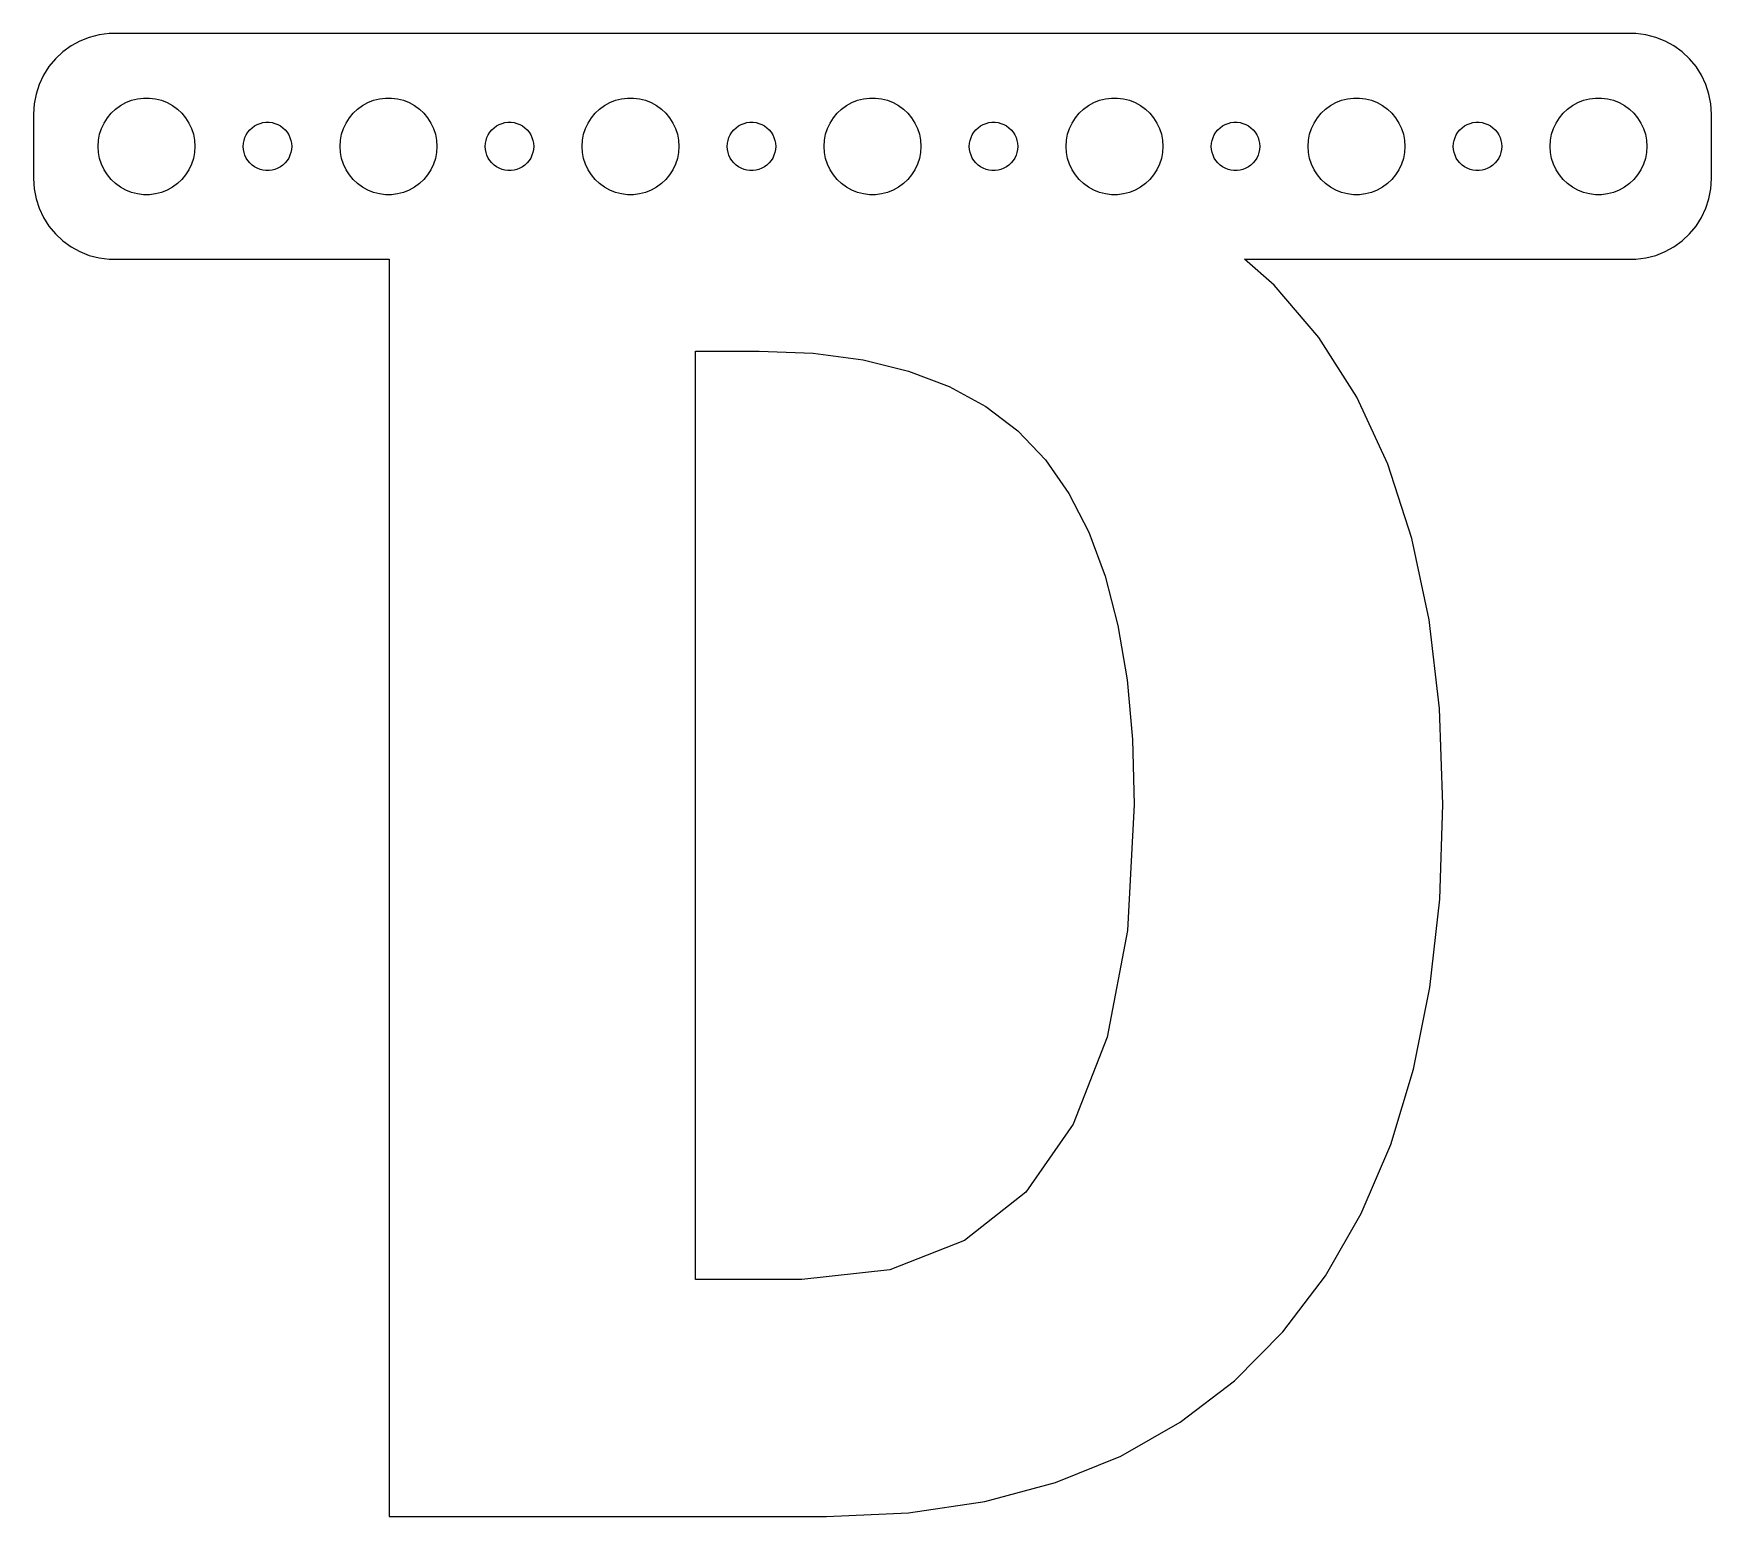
# Model space of a CAD drawing. Header units: metres. Extents: x -52 to 52, y -85 to 7.
import ezdxf

# ---------------------------------------------------------------- set-up
doc = ezdxf.new("R2010")
doc.units = ezdxf.units.M

msp = doc.modelspace()

# ---------------------------------------------------------------- linework, layer by layer
for p, q in [((-49.1289, 6.52412), (-49.6791, 6.22163)), ((-48.5451, 6.75528), (-49.1289, 6.52412)), ((-47.9369, 6.91142), (-48.5451, 6.75528)), ((-47.3139, 6.99013), (-47.9369, 6.91142)), ((47.3139, 6.99013), (-47.3139, 6.99013)), ((47.9369, 6.91142), (47.3139, 6.99013)), ((48.5451, 6.75528), (47.9369, 6.91142)), ((49.1289, 6.52412), (48.5451, 6.75528)), ((49.6791, 6.22163), (49.1289, 6.52412)), ((-50.6448, 5.42273), (-51.0451, 4.93892)), ((-50.1871, 5.85255), (-50.6448, 5.42273)), ((-49.6791, 6.22163), (-50.1871, 5.85255)), ((50.1871, 5.85255), (49.6791, 6.22163)), ((50.6448, 5.42273), (50.1871, 5.85255)), ((51.0451, 4.93892), (50.6448, 5.42273)), ((-51.3815, 4.40877), (-51.6489, 3.84062)), ((-51.0451, 4.93892), (-51.3815, 4.40877)), ((51.3815, 4.40877), (51.0451, 4.93892)), ((51.6489, 3.84062), (51.3815, 4.40877)), ((-51.8429, 3.24344), (-51.9606, 2.62666)), ((-51.6489, 3.84062), (-51.8429, 3.24344)), ((51.8429, 3.24344), (51.6489, 3.84062)), ((51.9606, 2.62666), (51.8429, 3.24344)), ((-51.9606, 2.62666), (-52, 2)), ((-47.1869, 2.05363), (-46.9123, 2.31154)), ((-46.9123, 2.31154), (-46.6075, 2.53297)), ((-46.6075, 2.53297), (-46.2773, 2.71448)), ((-46.2773, 2.71448), (-45.927, 2.85316)), ((-45.927, 2.85316), (-45.5621, 2.94685)), ((-45.5621, 2.94685), (-45.1884, 2.99408)), ((-45.1884, 2.99408), (-44.8116, 2.99408)), ((-44.8116, 2.99408), (-44.4379, 2.94685)), ((-44.4379, 2.94685), (-44.0729, 2.85316)), ((-44.0729, 2.85316), (-43.7227, 2.71448)), ((-43.7227, 2.71448), (-43.3925, 2.53297)), ((-43.3925, 2.53297), (-43.0877, 2.31154)), ((-43.0877, 2.31154), (-42.8131, 2.05363)), ((-32.1869, 2.05363), (-31.9123, 2.31154)), ((-31.9123, 2.31154), (-31.6075, 2.53297)), ((-31.6075, 2.53297), (-31.2773, 2.71448)), ((-31.2773, 2.71448), (-30.927, 2.85316)), ((-30.927, 2.85316), (-30.5621, 2.94685)), ((-30.5621, 2.94685), (-30.1884, 2.99408)), ((-30.1884, 2.99408), (-29.8116, 2.99408)), ((-29.8116, 2.99408), (-29.4379, 2.94685)), ((-29.4379, 2.94685), (-29.0729, 2.85316)), ((-29.0729, 2.85316), (-28.7227, 2.71448)), ((-28.7227, 2.71448), (-28.3925, 2.53297)), ((-28.3925, 2.53297), (-28.0877, 2.31154)), ((-28.0877, 2.31154), (-27.8131, 2.05363)), ((-17.1869, 2.05363), (-16.9123, 2.31154)), ((-16.9123, 2.31154), (-16.6075, 2.53297)), ((-16.6075, 2.53297), (-16.2773, 2.71448)), ((-16.2773, 2.71448), (-15.927, 2.85316)), ((-15.927, 2.85316), (-15.5621, 2.94685)), ((-15.5621, 2.94685), (-15.1884, 2.99408)), ((-15.1884, 2.99408), (-14.8116, 2.99408)), ((-14.8116, 2.99408), (-14.4379, 2.94685)), ((-14.4379, 2.94685), (-14.0729, 2.85316)), ((-14.0729, 2.85316), (-13.7227, 2.71448)), ((-13.7227, 2.71448), (-13.3925, 2.53297)), ((-13.3925, 2.53297), (-13.0877, 2.31154)), ((-13.0877, 2.31154), (-12.8131, 2.05363)), ((-2.1869, 2.05363), (-1.91226, 2.31154)), ((-1.91226, 2.31154), (-1.60747, 2.53297)), ((-1.60747, 2.53297), (-1.27733, 2.71448)), ((-1.27733, 2.71448), (-0.927048, 2.85316)), ((-0.927048, 2.85316), (-0.562134, 2.94685)), ((-0.562134, 2.94685), (-0.18837, 2.99408)), ((-0.18837, 2.99408), (0.18837, 2.99408)), ((0.18837, 2.99408), (0.562134, 2.94685)), ((0.562134, 2.94685), (0.927048, 2.85316)), ((0.927048, 2.85316), (1.27733, 2.71448)), ((1.27733, 2.71448), (1.60747, 2.53297)), ((1.60747, 2.53297), (1.91226, 2.31154)), ((1.91226, 2.31154), (2.1869, 2.05363)), ((12.8131, 2.05363), (13.0877, 2.31154)), ((13.0877, 2.31154), (13.3925, 2.53297)), ((13.3925, 2.53297), (13.7227, 2.71448)), ((13.7227, 2.71448), (14.0729, 2.85316)), ((14.0729, 2.85316), (14.4379, 2.94685)), ((14.4379, 2.94685), (14.8116, 2.99408)), ((14.8116, 2.99408), (15.1884, 2.99408)), ((15.1884, 2.99408), (15.5621, 2.94685)), ((15.5621, 2.94685), (15.927, 2.85316)), ((15.927, 2.85316), (16.2773, 2.71448)), ((16.2773, 2.71448), (16.6075, 2.53297)), ((16.6075, 2.53297), (16.9123, 2.31154)), ((16.9123, 2.31154), (17.1869, 2.05363)), ((27.8131, 2.05363), (28.0877, 2.31154)), ((28.0877, 2.31154), (28.3925, 2.53297)), ((28.3925, 2.53297), (28.7227, 2.71448)), ((28.7227, 2.71448), (29.0729, 2.85316)), ((29.0729, 2.85316), (29.4379, 2.94685)), ((29.4379, 2.94685), (29.8116, 2.99408)), ((29.8116, 2.99408), (30.1884, 2.99408)), ((30.1884, 2.99408), (30.5621, 2.94685)), ((30.5621, 2.94685), (30.927, 2.85316)), ((30.927, 2.85316), (31.2773, 2.71448)), ((31.2773, 2.71448), (31.6075, 2.53297)), ((31.6075, 2.53297), (31.9123, 2.31154)), ((31.9123, 2.31154), (32.1869, 2.05363)), ((42.8131, 2.05363), (43.0877, 2.31154)), ((43.0877, 2.31154), (43.3925, 2.53297)), ((43.3925, 2.53297), (43.7227, 2.71448)), ((43.7227, 2.71448), (44.0729, 2.85316)), ((44.0729, 2.85316), (44.4379, 2.94685)), ((44.4379, 2.94685), (44.8116, 2.99408)), ((44.8116, 2.99408), (45.1884, 2.99408)), ((45.1884, 2.99408), (45.5621, 2.94685)), ((45.5621, 2.94685), (45.927, 2.85316)), ((45.927, 2.85316), (46.2773, 2.71448)), ((46.2773, 2.71448), (46.6075, 2.53297)), ((46.6075, 2.53297), (46.9123, 2.31154)), ((46.9123, 2.31154), (47.1869, 2.05363)), ((52, 2), (51.9606, 2.62666)), ((-52, 2), (-52, -2)), ((-47.9057, 0.746063), (-47.7893, 1.10437)), ((-47.7893, 1.10437), (-47.6289, 1.44525)), ((-47.6289, 1.44525), (-47.427, 1.76335)), ((-47.427, 1.76335), (-47.1869, 2.05363)), ((-42.8131, 2.05363), (-42.5729, 1.76335)), ((-42.5729, 1.76335), (-42.3711, 1.44525)), ((-42.3711, 1.44525), (-42.2107, 1.10437)), ((-42.2107, 1.10437), (-42.0942, 0.746063)), ((-38.5934, 1.02681), (-38.4561, 1.15576)), ((-38.4561, 1.15576), (-38.3037, 1.26648)), ((-38.3037, 1.26648), (-38.1387, 1.35724)), ((-38.1387, 1.35724), (-37.9635, 1.42657)), ((-37.9635, 1.42657), (-37.7811, 1.47342)), ((-37.7811, 1.47342), (-37.5942, 1.49704)), ((-37.5942, 1.49704), (-37.4058, 1.49704)), ((-37.4058, 1.49704), (-37.2189, 1.47342)), ((-37.2189, 1.47342), (-37.0365, 1.42657)), ((-37.0365, 1.42657), (-36.8613, 1.35724)), ((-36.8613, 1.35724), (-36.6963, 1.26648)), ((-36.6963, 1.26648), (-36.5439, 1.15576)), ((-36.5439, 1.15576), (-36.4065, 1.02681)), ((-32.9057, 0.746063), (-32.7893, 1.10437)), ((-32.7893, 1.10437), (-32.6289, 1.44525)), ((-32.6289, 1.44525), (-32.427, 1.76335)), ((-32.427, 1.76335), (-32.1869, 2.05363)), ((-27.8131, 2.05363), (-27.5729, 1.76335)), ((-27.5729, 1.76335), (-27.3711, 1.44525)), ((-27.3711, 1.44525), (-27.2107, 1.10437)), ((-27.2107, 1.10437), (-27.0942, 0.746063)), ((-23.5934, 1.02681), (-23.4561, 1.15576)), ((-23.4561, 1.15576), (-23.3037, 1.26648)), ((-23.3037, 1.26648), (-23.1387, 1.35724)), ((-23.1387, 1.35724), (-22.9635, 1.42657)), ((-22.9635, 1.42657), (-22.7811, 1.47342)), ((-22.7811, 1.47342), (-22.5942, 1.49704)), ((-22.5942, 1.49704), (-22.4058, 1.49704)), ((-22.4058, 1.49704), (-22.2189, 1.47342)), ((-22.2189, 1.47342), (-22.0365, 1.42657)), ((-22.0365, 1.42657), (-21.8613, 1.35724)), ((-21.8613, 1.35724), (-21.6963, 1.26648)), ((-21.6963, 1.26648), (-21.5439, 1.15576)), ((-21.5439, 1.15576), (-21.4065, 1.02681)), ((-17.9057, 0.746063), (-17.7893, 1.10437)), ((-17.7893, 1.10437), (-17.6289, 1.44525)), ((-17.6289, 1.44525), (-17.427, 1.76335)), ((-17.427, 1.76335), (-17.1869, 2.05363)), ((-12.8131, 2.05363), (-12.5729, 1.76335)), ((-12.5729, 1.76335), (-12.3711, 1.44525)), ((-12.3711, 1.44525), (-12.2107, 1.10437)), ((-12.2107, 1.10437), (-12.0942, 0.746063)), ((-8.59344, 1.02681), (-8.45613, 1.15576)), ((-8.45613, 1.15576), (-8.30373, 1.26648)), ((-8.30373, 1.26648), (-8.13866, 1.35724)), ((-8.13866, 1.35724), (-7.96352, 1.42657)), ((-7.96352, 1.42657), (-7.78107, 1.47342)), ((-7.78107, 1.47342), (-7.59418, 1.49704)), ((-7.59418, 1.49704), (-7.40581, 1.49704)), ((-7.40581, 1.49704), (-7.21892, 1.47342)), ((-7.21892, 1.47342), (-7.03647, 1.42657)), ((-7.03647, 1.42657), (-6.86133, 1.35724)), ((-6.86133, 1.35724), (-6.69626, 1.26648)), ((-6.69626, 1.26648), (-6.54385, 1.15576)), ((-6.54385, 1.15576), (-6.40654, 1.02681)), ((-2.90575, 0.746063), (-2.78932, 1.10437)), ((-2.78932, 1.10437), (-2.62891, 1.44525)), ((-2.62891, 1.44525), (-2.42705, 1.76335)), ((-2.42705, 1.76335), (-2.1869, 2.05363)), ((2.1869, 2.05363), (2.42705, 1.76335)), ((2.42705, 1.76335), (2.62891, 1.44525)), ((2.62891, 1.44525), (2.78932, 1.10437)), ((2.78932, 1.10437), (2.90575, 0.746063)), ((6.40654, 1.02681), (6.54385, 1.15576)), ((6.54385, 1.15576), (6.69626, 1.26648)), ((6.69626, 1.26648), (6.86133, 1.35724)), ((6.86133, 1.35724), (7.03647, 1.42657)), ((7.03647, 1.42657), (7.21892, 1.47342)), ((7.21892, 1.47342), (7.40581, 1.49704)), ((7.40581, 1.49704), (7.59418, 1.49704)), ((7.59418, 1.49704), (7.78107, 1.47342)), ((7.78107, 1.47342), (7.96352, 1.42657)), ((7.96352, 1.42657), (8.13866, 1.35724)), ((8.13866, 1.35724), (8.30373, 1.26648)), ((8.30373, 1.26648), (8.45613, 1.15576)), ((8.45613, 1.15576), (8.59344, 1.02681)), ((12.0942, 0.746063), (12.2107, 1.10437)), ((12.2107, 1.10437), (12.3711, 1.44525)), ((12.3711, 1.44525), (12.5729, 1.76335)), ((12.5729, 1.76335), (12.8131, 2.05363)), ((17.1869, 2.05363), (17.427, 1.76335)), ((17.427, 1.76335), (17.6289, 1.44525)), ((17.6289, 1.44525), (17.7893, 1.10437)), ((17.7893, 1.10437), (17.9057, 0.746063)), ((21.4065, 1.02681), (21.5439, 1.15576)), ((21.5439, 1.15576), (21.6963, 1.26648)), ((21.6963, 1.26648), (21.8613, 1.35724)), ((21.8613, 1.35724), (22.0365, 1.42657)), ((22.0365, 1.42657), (22.2189, 1.47342)), ((22.2189, 1.47342), (22.4058, 1.49704)), ((22.4058, 1.49704), (22.5942, 1.49704)), ((22.5942, 1.49704), (22.7811, 1.47342)), ((22.7811, 1.47342), (22.9635, 1.42657)), ((22.9635, 1.42657), (23.1387, 1.35724)), ((23.1387, 1.35724), (23.3037, 1.26648)), ((23.3037, 1.26648), (23.4561, 1.15576)), ((23.4561, 1.15576), (23.5934, 1.02681)), ((27.0942, 0.746063), (27.2107, 1.10437)), ((27.2107, 1.10437), (27.3711, 1.44525)), ((27.3711, 1.44525), (27.5729, 1.76335)), ((27.5729, 1.76335), (27.8131, 2.05363)), ((32.1869, 2.05363), (32.427, 1.76335)), ((32.427, 1.76335), (32.6289, 1.44525)), ((32.6289, 1.44525), (32.7893, 1.10437)), ((32.7893, 1.10437), (32.9057, 0.746063)), ((36.4065, 1.02681), (36.5439, 1.15576)), ((36.5439, 1.15576), (36.6963, 1.26648)), ((36.6963, 1.26648), (36.8613, 1.35724)), ((36.8613, 1.35724), (37.0365, 1.42657)), ((37.0365, 1.42657), (37.2189, 1.47342)), ((37.2189, 1.47342), (37.4058, 1.49704)), ((37.4058, 1.49704), (37.5942, 1.49704)), ((37.5942, 1.49704), (37.7811, 1.47342)), ((37.7811, 1.47342), (37.9635, 1.42657)), ((37.9635, 1.42657), (38.1387, 1.35724)), ((38.1387, 1.35724), (38.3037, 1.26648)), ((38.3037, 1.26648), (38.4561, 1.15576)), ((38.4561, 1.15576), (38.5934, 1.02681)), ((42.0942, 0.746063), (42.2107, 1.10437)), ((42.2107, 1.10437), (42.3711, 1.44525)), ((42.3711, 1.44525), (42.5729, 1.76335)), ((42.5729, 1.76335), (42.8131, 2.05363)), ((47.1869, 2.05363), (47.427, 1.76335)), ((47.427, 1.76335), (47.6289, 1.44525)), ((47.6289, 1.44525), (47.7893, 1.10437)), ((47.7893, 1.10437), (47.9057, 0.746063)), ((52, -2), (52, 2)), ((-48, 0), (-47.9763, 0.375992)), ((-47.9763, -0.375992), (-48, 0)), ((-47.9763, 0.375992), (-47.9057, 0.746063)), ((-42.0942, 0.746063), (-42.0237, 0.375992)), ((-42.0237, 0.375992), (-42, 0)), ((-42, 0), (-42.0237, -0.375992)), ((-39, 0), (-38.9882, 0.187988)), ((-38.9882, -0.187988), (-39, 0)), ((-38.9882, 0.187988), (-38.9529, 0.373032)), ((-38.9529, 0.373032), (-38.8947, 0.552185)), ((-38.8947, 0.552185), (-38.8145, 0.722626)), ((-38.8145, 0.722626), (-38.7135, 0.881668)), ((-38.7135, 0.881668), (-38.5934, 1.02681)), ((-36.4065, 1.02681), (-36.2865, 0.881668)), ((-36.2865, 0.881668), (-36.1855, 0.722626)), ((-36.1855, 0.722626), (-36.1053, 0.552185)), ((-36.1053, 0.552185), (-36.0471, 0.373032)), ((-36.0471, 0.373032), (-36.0118, 0.187988)), ((-36.0118, 0.187988), (-36, 0)), ((-36, 0), (-36.0118, -0.187988)), ((-33, 0), (-32.9763, 0.375992)), ((-32.9763, -0.375992), (-33, 0)), ((-32.9763, 0.375992), (-32.9057, 0.746063)), ((-27.0942, 0.746063), (-27.0237, 0.375992)), ((-27.0237, 0.375992), (-27, 0)), ((-27, 0), (-27.0237, -0.375992)), ((-24, 0), (-23.9882, 0.187988)), ((-23.9882, -0.187988), (-24, 0)), ((-23.9882, 0.187988), (-23.9529, 0.373032)), ((-23.9529, 0.373032), (-23.8947, 0.552185)), ((-23.8947, 0.552185), (-23.8145, 0.722626)), ((-23.8145, 0.722626), (-23.7135, 0.881668)), ((-23.7135, 0.881668), (-23.5934, 1.02681)), ((-21.4065, 1.02681), (-21.2865, 0.881668)), ((-21.2865, 0.881668), (-21.1855, 0.722626)), ((-21.1855, 0.722626), (-21.1053, 0.552185)), ((-21.1053, 0.552185), (-21.0471, 0.373032)), ((-21.0471, 0.373032), (-21.0118, 0.187988)), ((-21.0118, 0.187988), (-21, 0)), ((-21, 0), (-21.0118, -0.187988)), ((-18, 0), (-17.9763, 0.375992)), ((-17.9763, -0.375992), (-18, 0)), ((-17.9763, 0.375992), (-17.9057, 0.746063)), ((-12.0942, 0.746063), (-12.0237, 0.375992)), ((-12.0237, 0.375992), (-12, 0)), ((-12, 0), (-12.0237, -0.375992)), ((-9, 0), (-8.98816, 0.187988)), ((-8.98816, -0.187988), (-9, 0)), ((-8.98816, 0.187988), (-8.95287, 0.373032)), ((-8.95287, 0.373032), (-8.89465, 0.552185)), ((-8.89465, 0.552185), (-8.81445, 0.722626)), ((-8.81445, 0.722626), (-8.71352, 0.881668)), ((-8.71352, 0.881668), (-8.59344, 1.02681)), ((-6.40654, 1.02681), (-6.28647, 0.881668)), ((-6.28647, 0.881668), (-6.18553, 0.722626)), ((-6.18553, 0.722626), (-6.10533, 0.552185)), ((-6.10533, 0.552185), (-6.04712, 0.373032)), ((-6.04712, 0.373032), (-6.01183, 0.187988)), ((-6.01183, 0.187988), (-6, 0)), ((-6, 0), (-6.01183, -0.187988)), ((-3, 0), (-2.97633, 0.375992)), ((-2.97633, -0.375992), (-3, 0)), ((-2.97633, 0.375992), (-2.90575, 0.746063)), ((2.90575, 0.746063), (2.97633, 0.375992)), ((2.97633, 0.375992), (3, 0)), ((3, 0), (2.97633, -0.375992)), ((6, 0), (6.01183, 0.187988)), ((6.01183, -0.187988), (6, 0)), ((6.01183, 0.187988), (6.04712, 0.373032)), ((6.04712, 0.373032), (6.10533, 0.552185)), ((6.10533, 0.552185), (6.18553, 0.722626)), ((6.18553, 0.722626), (6.28647, 0.881668)), ((6.28647, 0.881668), (6.40654, 1.02681)), ((8.59344, 1.02681), (8.71352, 0.881668)), ((8.71352, 0.881668), (8.81445, 0.722626)), ((8.81445, 0.722626), (8.89465, 0.552185)), ((8.89465, 0.552185), (8.95287, 0.373032)), ((8.95287, 0.373032), (8.98816, 0.187988)), ((8.98816, 0.187988), (9, 0)), ((9, 0), (8.98816, -0.187988)), ((12, 0), (12.0237, 0.375992)), ((12.0237, -0.375992), (12, 0)), ((12.0237, 0.375992), (12.0942, 0.746063)), ((17.9057, 0.746063), (17.9763, 0.375992)), ((17.9763, 0.375992), (18, 0)), ((18, 0), (17.9763, -0.375992)), ((21, 0), (21.0118, 0.187988)), ((21.0118, -0.187988), (21, 0)), ((21.0118, 0.187988), (21.0471, 0.373032)), ((21.0471, 0.373032), (21.1053, 0.552185)), ((21.1053, 0.552185), (21.1855, 0.722626)), ((21.1855, 0.722626), (21.2865, 0.881668)), ((21.2865, 0.881668), (21.4065, 1.02681)), ((23.5934, 1.02681), (23.7135, 0.881668)), ((23.7135, 0.881668), (23.8145, 0.722626)), ((23.8145, 0.722626), (23.8947, 0.552185)), ((23.8947, 0.552185), (23.9529, 0.373032)), ((23.9529, 0.373032), (23.9882, 0.187988)), ((23.9882, 0.187988), (24, 0)), ((24, 0), (23.9882, -0.187988)), ((27, 0), (27.0237, 0.375992)), ((27.0237, -0.375992), (27, 0)), ((27.0237, 0.375992), (27.0942, 0.746063)), ((32.9057, 0.746063), (32.9763, 0.375992)), ((32.9763, 0.375992), (33, 0)), ((33, 0), (32.9763, -0.375992)), ((36, 0), (36.0118, 0.187988)), ((36.0118, -0.187988), (36, 0)), ((36.0118, 0.187988), (36.0471, 0.373032)), ((36.0471, 0.373032), (36.1053, 0.552185)), ((36.1053, 0.552185), (36.1855, 0.722626)), ((36.1855, 0.722626), (36.2865, 0.881668)), ((36.2865, 0.881668), (36.4065, 1.02681)), ((38.5934, 1.02681), (38.7135, 0.881668)), ((38.7135, 0.881668), (38.8145, 0.722626)), ((38.8145, 0.722626), (38.8947, 0.552185)), ((38.8947, 0.552185), (38.9529, 0.373032)), ((38.9529, 0.373032), (38.9882, 0.187988)), ((38.9882, 0.187988), (39, 0)), ((39, 0), (38.9882, -0.187988)), ((42, 0), (42.0237, 0.375992)), ((42.0237, -0.375992), (42, 0)), ((42.0237, 0.375992), (42.0942, 0.746063)), ((47.9057, 0.746063), (47.9763, 0.375992)), ((47.9763, 0.375992), (48, 0)), ((48, 0), (47.9763, -0.375992)), ((-47.9057, -0.746063), (-47.9763, -0.375992)), ((-47.7893, -1.10437), (-47.9057, -0.746063)), ((-42.0942, -0.746063), (-42.2107, -1.10437)), ((-42.0237, -0.375992), (-42.0942, -0.746063)), ((-38.9529, -0.373032), (-38.9882, -0.187988)), ((-38.8947, -0.552185), (-38.9529, -0.373032)), ((-38.8145, -0.722626), (-38.8947, -0.552185)), ((-38.7135, -0.881668), (-38.8145, -0.722626)), ((-38.5934, -1.02681), (-38.7135, -0.881668)), ((-38.4561, -1.15576), (-38.5934, -1.02681)), ((-36.4065, -1.02681), (-36.5439, -1.15576)), ((-36.2865, -0.881668), (-36.4065, -1.02681)), ((-36.1855, -0.722626), (-36.2865, -0.881668)), ((-36.1053, -0.552185), (-36.1855, -0.722626)), ((-36.0471, -0.373032), (-36.1053, -0.552185)), ((-36.0118, -0.187988), (-36.0471, -0.373032)), ((-32.9057, -0.746063), (-32.9763, -0.375992)), ((-32.7893, -1.10437), (-32.9057, -0.746063)), ((-27.0942, -0.746063), (-27.2107, -1.10437)), ((-27.0237, -0.375992), (-27.0942, -0.746063)), ((-23.9529, -0.373032), (-23.9882, -0.187988)), ((-23.8947, -0.552185), (-23.9529, -0.373032)), ((-23.8145, -0.722626), (-23.8947, -0.552185)), ((-23.7135, -0.881668), (-23.8145, -0.722626)), ((-23.5934, -1.02681), (-23.7135, -0.881668)), ((-23.4561, -1.15576), (-23.5934, -1.02681)), ((-21.4065, -1.02681), (-21.5439, -1.15576)), ((-21.2865, -0.881668), (-21.4065, -1.02681)), ((-21.1855, -0.722626), (-21.2865, -0.881668)), ((-21.1053, -0.552185), (-21.1855, -0.722626)), ((-21.0471, -0.373032), (-21.1053, -0.552185)), ((-21.0118, -0.187988), (-21.0471, -0.373032)), ((-17.9057, -0.746063), (-17.9763, -0.375992)), ((-17.7893, -1.10437), (-17.9057, -0.746063)), ((-12.0942, -0.746063), (-12.2107, -1.10437)), ((-12.0237, -0.375992), (-12.0942, -0.746063)), ((-8.95287, -0.373032), (-8.98816, -0.187988)), ((-8.89465, -0.552185), (-8.95287, -0.373032)), ((-8.81445, -0.722626), (-8.89465, -0.552185)), ((-8.71352, -0.881668), (-8.81445, -0.722626)), ((-8.59344, -1.02681), (-8.71352, -0.881668)), ((-8.45613, -1.15576), (-8.59344, -1.02681)), ((-6.40654, -1.02681), (-6.54385, -1.15576)), ((-6.28647, -0.881668), (-6.40654, -1.02681)), ((-6.18553, -0.722626), (-6.28647, -0.881668)), ((-6.10533, -0.552185), (-6.18553, -0.722626)), ((-6.04712, -0.373032), (-6.10533, -0.552185)), ((-6.01183, -0.187988), (-6.04712, -0.373032)), ((-2.90575, -0.746063), (-2.97633, -0.375992)), ((-2.78932, -1.10437), (-2.90575, -0.746063)), ((2.90575, -0.746063), (2.78932, -1.10437)), ((2.97633, -0.375992), (2.90575, -0.746063)), ((6.04712, -0.373032), (6.01183, -0.187988)), ((6.10533, -0.552185), (6.04712, -0.373032)), ((6.18553, -0.722626), (6.10533, -0.552185)), ((6.28647, -0.881668), (6.18553, -0.722626)), ((6.40654, -1.02681), (6.28647, -0.881668)), ((6.54385, -1.15576), (6.40654, -1.02681)), ((8.59344, -1.02681), (8.45613, -1.15576)), ((8.71352, -0.881668), (8.59344, -1.02681)), ((8.81445, -0.722626), (8.71352, -0.881668)), ((8.89465, -0.552185), (8.81445, -0.722626)), ((8.95287, -0.373032), (8.89465, -0.552185)), ((8.98816, -0.187988), (8.95287, -0.373032)), ((12.0942, -0.746063), (12.0237, -0.375992)), ((12.2107, -1.10437), (12.0942, -0.746063)), ((17.9057, -0.746063), (17.7893, -1.10437)), ((17.9763, -0.375992), (17.9057, -0.746063)), ((21.0471, -0.373032), (21.0118, -0.187988)), ((21.1053, -0.552185), (21.0471, -0.373032)), ((21.1855, -0.722626), (21.1053, -0.552185)), ((21.2865, -0.881668), (21.1855, -0.722626)), ((21.4065, -1.02681), (21.2865, -0.881668)), ((21.5439, -1.15576), (21.4065, -1.02681)), ((23.5934, -1.02681), (23.4561, -1.15576)), ((23.7135, -0.881668), (23.5934, -1.02681)), ((23.8145, -0.722626), (23.7135, -0.881668)), ((23.8947, -0.552185), (23.8145, -0.722626)), ((23.9529, -0.373032), (23.8947, -0.552185)), ((23.9882, -0.187988), (23.9529, -0.373032)), ((27.0942, -0.746063), (27.0237, -0.375992)), ((27.2107, -1.10437), (27.0942, -0.746063)), ((32.9057, -0.746063), (32.7893, -1.10437)), ((32.9763, -0.375992), (32.9057, -0.746063)), ((36.0471, -0.373032), (36.0118, -0.187988)), ((36.1053, -0.552185), (36.0471, -0.373032)), ((36.1855, -0.722626), (36.1053, -0.552185)), ((36.2865, -0.881668), (36.1855, -0.722626)), ((36.4065, -1.02681), (36.2865, -0.881668)), ((36.5439, -1.15576), (36.4065, -1.02681)), ((38.5934, -1.02681), (38.4561, -1.15576)), ((38.7135, -0.881668), (38.5934, -1.02681)), ((38.8145, -0.722626), (38.7135, -0.881668)), ((38.8947, -0.552185), (38.8145, -0.722626)), ((38.9529, -0.373032), (38.8947, -0.552185)), ((38.9882, -0.187988), (38.9529, -0.373032)), ((42.0942, -0.746063), (42.0237, -0.375992)), ((42.2107, -1.10437), (42.0942, -0.746063)), ((47.9057, -0.746063), (47.7893, -1.10437)), ((47.9763, -0.375992), (47.9057, -0.746063)), ((-52, -2), (-51.9606, -2.62666)), ((-47.6289, -1.44525), (-47.7893, -1.10437)), ((-47.427, -1.76335), (-47.6289, -1.44525)), ((-47.1869, -2.05363), (-47.427, -1.76335)), ((-46.9123, -2.31154), (-47.1869, -2.05363)), ((-42.8131, -2.05363), (-43.0877, -2.31154)), ((-42.5729, -1.76335), (-42.8131, -2.05363)), ((-42.3711, -1.44525), (-42.5729, -1.76335)), ((-42.2107, -1.10437), (-42.3711, -1.44525)), ((-38.3037, -1.26648), (-38.4561, -1.15576)), ((-38.1387, -1.35724), (-38.3037, -1.26648)), ((-37.9635, -1.42657), (-38.1387, -1.35724)), ((-37.7811, -1.47342), (-37.9635, -1.42657)), ((-37.5942, -1.49704), (-37.7811, -1.47342)), ((-37.4058, -1.49704), (-37.5942, -1.49704)), ((-37.2189, -1.47342), (-37.4058, -1.49704)), ((-37.0365, -1.42657), (-37.2189, -1.47342)), ((-36.8613, -1.35724), (-37.0365, -1.42657)), ((-36.6963, -1.26648), (-36.8613, -1.35724)), ((-36.5439, -1.15576), (-36.6963, -1.26648)), ((-32.6289, -1.44525), (-32.7893, -1.10437)), ((-32.427, -1.76335), (-32.6289, -1.44525)), ((-32.1869, -2.05363), (-32.427, -1.76335)), ((-31.9123, -2.31154), (-32.1869, -2.05363)), ((-27.8131, -2.05363), (-28.0877, -2.31154)), ((-27.5729, -1.76335), (-27.8131, -2.05363)), ((-27.3711, -1.44525), (-27.5729, -1.76335)), ((-27.2107, -1.10437), (-27.3711, -1.44525)), ((-23.3037, -1.26648), (-23.4561, -1.15576)), ((-23.1387, -1.35724), (-23.3037, -1.26648)), ((-22.9635, -1.42657), (-23.1387, -1.35724)), ((-22.7811, -1.47342), (-22.9635, -1.42657)), ((-22.5942, -1.49704), (-22.7811, -1.47342)), ((-22.4058, -1.49704), (-22.5942, -1.49704)), ((-22.2189, -1.47342), (-22.4058, -1.49704)), ((-22.0365, -1.42657), (-22.2189, -1.47342)), ((-21.8613, -1.35724), (-22.0365, -1.42657)), ((-21.6963, -1.26648), (-21.8613, -1.35724)), ((-21.5439, -1.15576), (-21.6963, -1.26648)), ((-17.6289, -1.44525), (-17.7893, -1.10437)), ((-17.427, -1.76335), (-17.6289, -1.44525)), ((-17.1869, -2.05363), (-17.427, -1.76335)), ((-16.9123, -2.31154), (-17.1869, -2.05363)), ((-12.8131, -2.05363), (-13.0877, -2.31154)), ((-12.5729, -1.76335), (-12.8131, -2.05363)), ((-12.3711, -1.44525), (-12.5729, -1.76335)), ((-12.2107, -1.10437), (-12.3711, -1.44525)), ((-8.30373, -1.26648), (-8.45613, -1.15576)), ((-8.13866, -1.35724), (-8.30373, -1.26648)), ((-7.96352, -1.42657), (-8.13866, -1.35724)), ((-7.78107, -1.47342), (-7.96352, -1.42657)), ((-7.59418, -1.49704), (-7.78107, -1.47342)), ((-7.40581, -1.49704), (-7.59418, -1.49704)), ((-7.21892, -1.47342), (-7.40581, -1.49704)), ((-7.03647, -1.42657), (-7.21892, -1.47342)), ((-6.86133, -1.35724), (-7.03647, -1.42657)), ((-6.69626, -1.26648), (-6.86133, -1.35724)), ((-6.54385, -1.15576), (-6.69626, -1.26648)), ((-2.62891, -1.44525), (-2.78932, -1.10437)), ((-2.42705, -1.76335), (-2.62891, -1.44525)), ((-2.1869, -2.05363), (-2.42705, -1.76335)), ((-1.91226, -2.31154), (-2.1869, -2.05363)), ((2.1869, -2.05363), (1.91226, -2.31154)), ((2.42705, -1.76335), (2.1869, -2.05363)), ((2.62891, -1.44525), (2.42705, -1.76335)), ((2.78932, -1.10437), (2.62891, -1.44525)), ((6.69626, -1.26648), (6.54385, -1.15576)), ((6.86133, -1.35724), (6.69626, -1.26648)), ((7.03647, -1.42657), (6.86133, -1.35724)), ((7.21892, -1.47342), (7.03647, -1.42657)), ((7.40581, -1.49704), (7.21892, -1.47342)), ((7.59418, -1.49704), (7.40581, -1.49704)), ((7.78107, -1.47342), (7.59418, -1.49704)), ((7.96352, -1.42657), (7.78107, -1.47342)), ((8.13866, -1.35724), (7.96352, -1.42657)), ((8.30373, -1.26648), (8.13866, -1.35724)), ((8.45613, -1.15576), (8.30373, -1.26648)), ((12.3711, -1.44525), (12.2107, -1.10437)), ((12.5729, -1.76335), (12.3711, -1.44525)), ((12.8131, -2.05363), (12.5729, -1.76335)), ((13.0877, -2.31154), (12.8131, -2.05363)), ((17.1869, -2.05363), (16.9123, -2.31154)), ((17.427, -1.76335), (17.1869, -2.05363)), ((17.6289, -1.44525), (17.427, -1.76335)), ((17.7893, -1.10437), (17.6289, -1.44525)), ((21.6963, -1.26648), (21.5439, -1.15576)), ((21.8613, -1.35724), (21.6963, -1.26648)), ((22.0365, -1.42657), (21.8613, -1.35724)), ((22.2189, -1.47342), (22.0365, -1.42657)), ((22.4058, -1.49704), (22.2189, -1.47342)), ((22.5942, -1.49704), (22.4058, -1.49704)), ((22.7811, -1.47342), (22.5942, -1.49704)), ((22.9635, -1.42657), (22.7811, -1.47342)), ((23.1387, -1.35724), (22.9635, -1.42657)), ((23.3037, -1.26648), (23.1387, -1.35724)), ((23.4561, -1.15576), (23.3037, -1.26648)), ((27.3711, -1.44525), (27.2107, -1.10437)), ((27.5729, -1.76335), (27.3711, -1.44525)), ((27.8131, -2.05363), (27.5729, -1.76335)), ((28.0877, -2.31154), (27.8131, -2.05363)), ((32.1869, -2.05363), (31.9123, -2.31154)), ((32.427, -1.76335), (32.1869, -2.05363)), ((32.6289, -1.44525), (32.427, -1.76335)), ((32.7893, -1.10437), (32.6289, -1.44525)), ((36.6963, -1.26648), (36.5439, -1.15576)), ((36.8613, -1.35724), (36.6963, -1.26648)), ((37.0365, -1.42657), (36.8613, -1.35724)), ((37.2189, -1.47342), (37.0365, -1.42657)), ((37.4058, -1.49704), (37.2189, -1.47342)), ((37.5942, -1.49704), (37.4058, -1.49704)), ((37.7811, -1.47342), (37.5942, -1.49704)), ((37.9635, -1.42657), (37.7811, -1.47342)), ((38.1387, -1.35724), (37.9635, -1.42657)), ((38.3037, -1.26648), (38.1387, -1.35724)), ((38.4561, -1.15576), (38.3037, -1.26648)), ((42.3711, -1.44525), (42.2107, -1.10437)), ((42.5729, -1.76335), (42.3711, -1.44525)), ((42.8131, -2.05363), (42.5729, -1.76335)), ((43.0877, -2.31154), (42.8131, -2.05363)), ((47.1869, -2.05363), (46.9123, -2.31154)), ((47.427, -1.76335), (47.1869, -2.05363)), ((47.6289, -1.44525), (47.427, -1.76335)), ((47.7893, -1.10437), (47.6289, -1.44525)), ((51.9606, -2.62666), (52, -2)), ((-51.9606, -2.62666), (-51.8429, -3.24344)), ((-46.6075, -2.53297), (-46.9123, -2.31154)), ((-46.2773, -2.71448), (-46.6075, -2.53297)), ((-45.927, -2.85316), (-46.2773, -2.71448)), ((-45.5621, -2.94685), (-45.927, -2.85316)), ((-45.1884, -2.99408), (-45.5621, -2.94685)), ((-44.8116, -2.99408), (-45.1884, -2.99408)), ((-44.4379, -2.94685), (-44.8116, -2.99408)), ((-44.0729, -2.85316), (-44.4379, -2.94685)), ((-43.7227, -2.71448), (-44.0729, -2.85316)), ((-43.3925, -2.53297), (-43.7227, -2.71448)), ((-43.0877, -2.31154), (-43.3925, -2.53297)), ((-31.6075, -2.53297), (-31.9123, -2.31154)), ((-31.2773, -2.71448), (-31.6075, -2.53297)), ((-30.927, -2.85316), (-31.2773, -2.71448)), ((-30.5621, -2.94685), (-30.927, -2.85316)), ((-30.1884, -2.99408), (-30.5621, -2.94685)), ((-29.8116, -2.99408), (-30.1884, -2.99408)), ((-29.4379, -2.94685), (-29.8116, -2.99408)), ((-29.0729, -2.85316), (-29.4379, -2.94685)), ((-28.7227, -2.71448), (-29.0729, -2.85316)), ((-28.3925, -2.53297), (-28.7227, -2.71448)), ((-28.0877, -2.31154), (-28.3925, -2.53297)), ((-16.6075, -2.53297), (-16.9123, -2.31154)), ((-16.2773, -2.71448), (-16.6075, -2.53297)), ((-15.927, -2.85316), (-16.2773, -2.71448)), ((-15.5621, -2.94685), (-15.927, -2.85316)), ((-15.1884, -2.99408), (-15.5621, -2.94685)), ((-14.8116, -2.99408), (-15.1884, -2.99408)), ((-14.4379, -2.94685), (-14.8116, -2.99408)), ((-14.0729, -2.85316), (-14.4379, -2.94685)), ((-13.7227, -2.71448), (-14.0729, -2.85316)), ((-13.3925, -2.53297), (-13.7227, -2.71448)), ((-13.0877, -2.31154), (-13.3925, -2.53297)), ((-1.60747, -2.53297), (-1.91226, -2.31154)), ((-1.27733, -2.71448), (-1.60747, -2.53297)), ((-0.927048, -2.85316), (-1.27733, -2.71448)), ((-0.562134, -2.94685), (-0.927048, -2.85316)), ((-0.18837, -2.99408), (-0.562134, -2.94685)), ((0.18837, -2.99408), (-0.18837, -2.99408)), ((0.562134, -2.94685), (0.18837, -2.99408)), ((0.927048, -2.85316), (0.562134, -2.94685)), ((1.27733, -2.71448), (0.927048, -2.85316)), ((1.60747, -2.53297), (1.27733, -2.71448)), ((1.91226, -2.31154), (1.60747, -2.53297)), ((13.3925, -2.53297), (13.0877, -2.31154)), ((13.7227, -2.71448), (13.3925, -2.53297)), ((14.0729, -2.85316), (13.7227, -2.71448)), ((14.4379, -2.94685), (14.0729, -2.85316)), ((14.8116, -2.99408), (14.4379, -2.94685)), ((15.1884, -2.99408), (14.8116, -2.99408)), ((15.5621, -2.94685), (15.1884, -2.99408)), ((15.927, -2.85316), (15.5621, -2.94685)), ((16.2773, -2.71448), (15.927, -2.85316)), ((16.6075, -2.53297), (16.2773, -2.71448)), ((16.9123, -2.31154), (16.6075, -2.53297)), ((28.3925, -2.53297), (28.0877, -2.31154)), ((28.7227, -2.71448), (28.3925, -2.53297)), ((29.0729, -2.85316), (28.7227, -2.71448)), ((29.4379, -2.94685), (29.0729, -2.85316)), ((29.8116, -2.99408), (29.4379, -2.94685)), ((30.1884, -2.99408), (29.8116, -2.99408)), ((30.5621, -2.94685), (30.1884, -2.99408)), ((30.927, -2.85316), (30.5621, -2.94685)), ((31.2773, -2.71448), (30.927, -2.85316)), ((31.6075, -2.53297), (31.2773, -2.71448)), ((31.9123, -2.31154), (31.6075, -2.53297)), ((43.3925, -2.53297), (43.0877, -2.31154)), ((43.7227, -2.71448), (43.3925, -2.53297)), ((44.0729, -2.85316), (43.7227, -2.71448)), ((44.4379, -2.94685), (44.0729, -2.85316)), ((44.8116, -2.99408), (44.4379, -2.94685)), ((45.1884, -2.99408), (44.8116, -2.99408)), ((45.5621, -2.94685), (45.1884, -2.99408)), ((45.927, -2.85316), (45.5621, -2.94685)), ((46.2773, -2.71448), (45.927, -2.85316)), ((46.6075, -2.53297), (46.2773, -2.71448)), ((46.9123, -2.31154), (46.6075, -2.53297)), ((51.8429, -3.24344), (51.9606, -2.62666)), ((-51.8429, -3.24344), (-51.6489, -3.84062)), ((-51.6489, -3.84062), (-51.3815, -4.40877)), ((51.3815, -4.40877), (51.6489, -3.84062)), ((51.6489, -3.84062), (51.8429, -3.24344)), ((-51.3815, -4.40877), (-51.0451, -4.93892)), ((-51.0451, -4.93892), (-50.6448, -5.42273)), ((50.6448, -5.42273), (51.0451, -4.93892)), ((51.0451, -4.93892), (51.3815, -4.40877)), ((-50.6448, -5.42273), (-50.1871, -5.85255)), ((-50.1871, -5.85255), (-49.6791, -6.22163)), ((-49.6791, -6.22163), (-49.1289, -6.52412)), ((49.1289, -6.52412), (49.6791, -6.22163)), ((49.6791, -6.22163), (50.1871, -5.85255)), ((50.1871, -5.85255), (50.6448, -5.42273)), ((-49.1289, -6.52412), (-48.5451, -6.75528)), ((-48.5451, -6.75528), (-47.9369, -6.91142)), ((-47.9369, -6.91142), (-47.3139, -6.99013)), ((-47.3139, -6.99013), (-29.9647, -6.99013)), ((-29.9647, -6.99013), (-29.9647, -84.9062)), ((24.8902, -8.59845), (23.0548, -6.99013)), ((23.0548, -6.99013), (47.3139, -6.99013)), ((47.3139, -6.99013), (47.9369, -6.91142)), ((47.9369, -6.91142), (48.5451, -6.75528)), ((48.5451, -6.75528), (49.1289, -6.52412)), ((27.6677, -11.8504), (24.8902, -8.59845)), ((30.0179, -15.5507), (27.6677, -11.8504)), ((-10.9609, -70.2183), (-10.9609, -12.6891)), ((-10.9609, -12.6891), (-7.03073, -12.6891)), ((-7.03073, -12.6891), (-3.67102, -12.8265)), ((-3.67102, -12.8265), (-0.58609, -13.2387)), ((-0.58609, -13.2387), (2.22408, -13.9258)), ((2.22408, -13.9258), (4.75949, -14.8876)), ((4.75949, -14.8876), (7.02014, -16.1242)), ((31.9408, -19.6992), (30.0179, -15.5507)), ((7.02014, -16.1242), (9.00603, -17.6356)), ((9.00603, -17.6356), (10.7171, -19.4218)), ((10.7171, -19.4218), (12.1785, -21.5062)), ((33.4363, -24.2962), (31.9408, -19.6992)), ((12.1785, -21.5062), (13.415, -23.9127)), ((13.415, -23.9127), (14.4267, -26.6413)), ((34.5046, -29.3414), (33.4363, -24.2962)), ((14.4267, -26.6413), (15.2136, -29.692)), ((15.2136, -29.692), (15.7756, -33.0649)), ((35.1456, -34.835), (34.5046, -29.3414)), ((15.7756, -33.0649), (16.1128, -36.7598)), ((35.3592, -40.7768), (35.1456, -34.835)), ((16.1128, -36.7598), (16.2253, -40.7768)), ((16.2253, -40.7768), (15.8045, -48.5878)), ((35.1567, -46.6506), (35.3592, -40.7768)), ((34.5493, -52.1234), (35.1567, -46.6506)), ((15.8045, -48.5878), (14.5424, -55.1971)), ((33.5368, -57.1952), (34.5493, -52.1234)), ((14.5424, -55.1971), (12.4388, -60.6048)), ((32.1194, -61.8659), (33.5368, -57.1952)), ((12.4388, -60.6048), (9.49382, -64.8107)), ((30.2971, -66.1356), (32.1194, -61.8659)), ((9.49382, -64.8107), (5.7074, -67.8149)), ((28.0697, -70.0043), (30.2971, -66.1356)), ((5.7074, -67.8149), (1.07954, -69.6174)), ((1.07954, -69.6174), (-4.38972, -70.2183)), ((-4.38972, -70.2183), (-10.9609, -70.2183)), ((25.4374, -73.472), (28.0697, -70.0043)), ((22.4306, -76.5056), (25.4374, -73.472)), ((19.0795, -79.0725), (22.4306, -76.5056)), ((15.3838, -81.1726), (19.0795, -79.0725)), ((11.3438, -82.8061), (15.3838, -81.1726)), ((6.95923, -83.9728), (11.3438, -82.8061)), ((2.23026, -84.6729), (6.95923, -83.9728)), ((-29.9647, -84.9062), (-2.84312, -84.9062)), ((-2.84312, -84.9062), (2.23026, -84.6729))]:
    msp.add_line(p, q)

doc.saveas('drawing.dxf')
